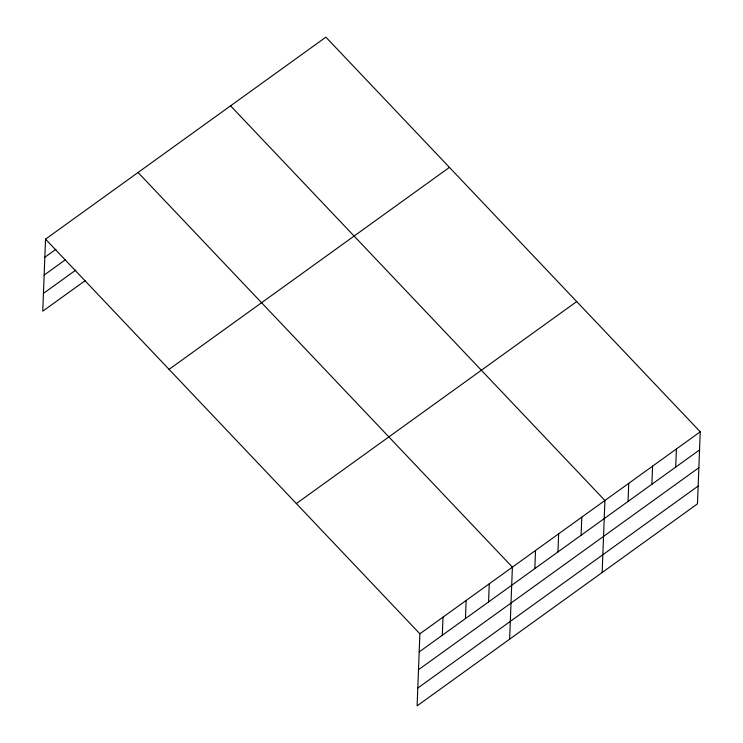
<?xml version="1.0" encoding="UTF-8"?>
<svg xmlns="http://www.w3.org/2000/svg" width="743" height="743" viewBox="0 0 743 743"><rect width="100%" height="100%" fill="white"/><g stroke="black" fill="none" stroke-linecap="round" stroke-linejoin="round"><path stroke-width="1.11" d="M45.537 239.144L419.879 633.798L417.111 705.85L697.463 503.856L700.24 431.813L325.889 37.15L45.537 239.144L42.76 311.187L85.324 280.529M442.308 635.256L443.004 617.136M465.443 618.594L466.14 600.474M488.569 601.932L489.265 583.803M509.624 639.194L512.391 567.141L138.049 172.487M534.83 568.599L535.527 550.479M557.956 551.938L558.652 533.818M581.091 535.276L581.788 517.147M602.146 572.537L604.913 500.485L230.571 105.831M628.049 501.441L628.745 483.312M651.88 484.269L652.577 466.149M675.712 467.096L676.409 448.976M44.84 257.264L55.939 249.267M44.153 275.059L65.43 259.725M43.447 293.392L75.832 270.062M169.07 369.373L449.422 167.389M296.346 503.559L576.698 301.574M419.879 633.798L700.24 431.813M419.182 651.917L699.544 449.933M418.495 669.722L698.857 467.728M417.789 688.055L698.151 486.061"/></g></svg>
